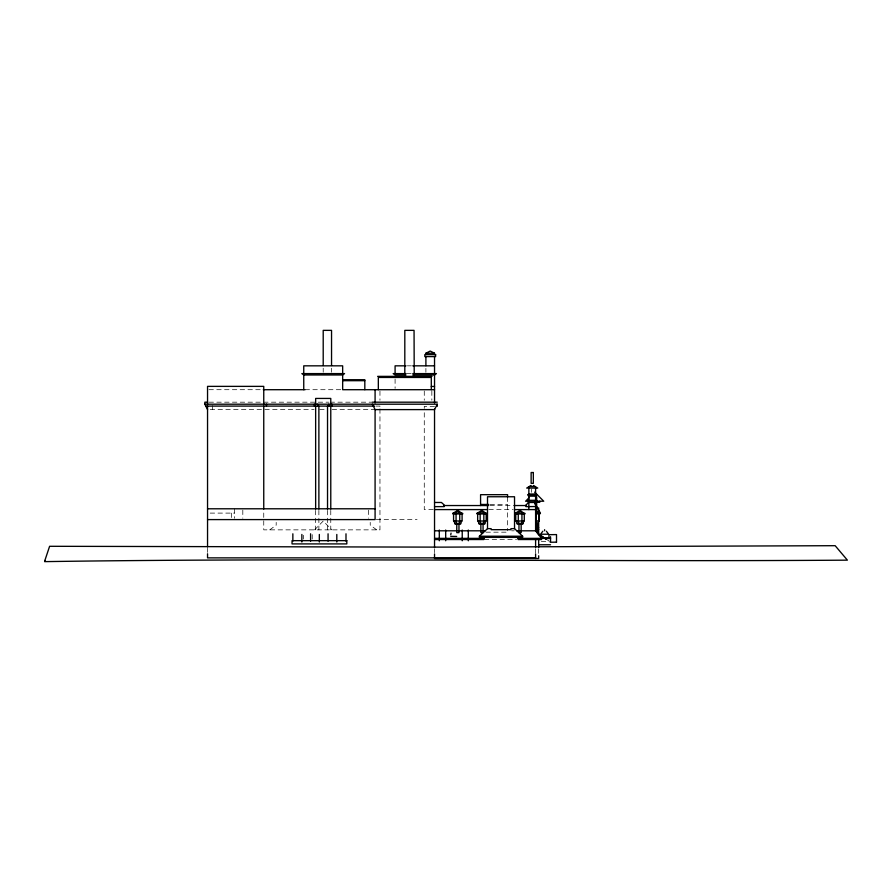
<?xml version="1.0" encoding="UTF-8"?>
<svg xmlns="http://www.w3.org/2000/svg" width="892" height="892" viewBox="0 0 892 892"><rect width="100%" height="100%" fill="white"/><g stroke="black" fill="none" stroke-linecap="round" stroke-linejoin="round"><path stroke-width="0.67" stroke-dasharray="4.46 3.34" d="M314.564 529.859L323.205 521.062L331.857 529.859M269.696 529.859L276.185 525.165L276.185 522.377M407.332 365.832L411.413 365.832M406.707 373.603L411.691 373.603M208.94 389.704L262.382 389.704M305.064 389.704L341.29 389.704M209.018 402.18L328.702 402.18M330.096 402.18L371.841 402.18M375.855 406.094L379.959 406.094L379.959 408.436M434.538 406.362L424.269 406.362L424.269 410.13M210.233 409.606L314.084 409.606M319.648 409.606L325.223 409.606M332.181 409.606L373.926 409.606M490.031 504.459L507.593 504.459M489.931 505.541L513.491 505.541M433.256 509.588L424.269 509.588L424.269 410.933M488.861 509.588L513.179 509.588M210.189 513.101L234.574 513.101M376.301 519.59L417.066 519.59M511.595 530.807L514.26 530.807M485.973 532.178L507.593 532.178M484.378 539.537L516.535 539.537M541.31 541.433L549.238 541.433M547.041 539.682L549.238 541.154M376.714 529.859L370.225 525.165L370.225 522.377M538.668 548.892L538.668 555.761M535.601 548.703L535.601 553.085M531.409 489.05L531.409 492.317M507.593 497.123L507.593 530.796M434.538 548.703L434.538 552.639M431.839 391.019L431.839 400.252M425.897 368.374L425.897 372.287M424.269 391.019L424.269 400.252M395.089 378.988L395.089 388.366M379.959 391.019L379.959 400.252M379.959 408.87L379.959 529.859L263.753 529.859L263.753 508.786M368.608 510.135L368.608 518.241M331.545 368.195L331.545 372.254M330.776 510.391L330.776 529.859M327.531 510.391L327.531 529.859M323.205 368.195L323.205 372.254M318.879 510.391L318.879 529.859M315.645 510.391L315.645 529.859M312.222 534.609L312.222 540.786M303.481 535.267L303.481 539.047M242.814 510.135L242.814 518.241M234.574 508.786L234.574 518.297M231.329 513.101L231.329 519.59M212.419 405.559L212.419 409.606M207.546 548.301L207.546 552.404"/><path stroke-width="1.34" d="M459.525 520.984L459.324 524.139M483.62 520.984L483.431 524.139M521.72 520.984L521.53 524.139M450.739 534.821L451.062 533.115M454.017 520.984L455.098 524.139L460.562 524.139L461.643 520.984M478.112 520.984L479.194 524.139L484.657 524.139L485.739 520.984M516.212 520.984L517.293 524.139L522.757 524.139L523.838 520.984M537.586 524.139L538.657 520.906M207.635 402.18L204.848 402.18L204.848 404.199L437.247 404.199L434.538 409.606L375.086 409.606L372.388 404.199M529.224 497.58L525.611 501.215L528.399 501.215M479.394 536.215L487.511 528.644L491.135 528.644L491.135 529.681L510.904 529.681L510.904 528.644L514.528 528.644L522.634 536.215L522.634 537.385L479.394 537.385L479.394 536.215L522.634 536.215M542.849 531.208L540.563 534.23L548.669 534.23L546.372 531.208M342.662 374.975L344.557 373.603L301.864 373.603L303.748 374.975L342.662 374.975L342.662 389.704L434.538 389.704M412.773 374.975L434.538 374.975L436.433 373.603L412.773 373.603M527.952 494.614L528.856 494.012L535.601 494.012L536.505 495.071L527.952 495.071L536.505 494.614M452.924 513.324L457.83 510.391L462.725 513.959L452.924 513.959L452.924 513.324L462.725 513.324M477.019 513.324L481.925 510.391L486.82 513.959L477.019 513.959L477.019 513.324L486.82 513.324M515.119 513.324L520.025 510.391L524.92 513.959L515.119 513.959L515.119 513.324L524.92 513.324M531.119 485.471L526.693 488.069L537.764 488.069L533.338 485.471M425.897 354.615L425.897 353.221L430.223 351.058L434.538 353.221L434.538 354.615M548.669 538.01L540.563 538.01M450.739 536.371L456.682 536.46M425.897 353.221L434.538 353.221M405.972 365.832L395.089 365.832L395.089 373.603M412.773 365.832L434.538 365.832M405.972 373.603L393.194 373.603L395.089 374.975L405.972 374.975M377.617 376.368L432.018 376.368M342.662 379.713L364.817 379.713L364.817 389.704M342.662 380.694L364.817 380.694M431.293 386.459L434.538 386.459M263.274 389.704L305.064 389.704M372.388 402.18L437.247 402.18M205.796 406.094L374.506 406.094M529.257 486.564L535.2 486.564M535.356 501.215L543.719 501.215L534.665 492.116M535.133 502.296L539.749 502.296L539.749 501.215M434.538 502.475L441.44 502.475L444.183 504.95L444.183 506.623L434.538 506.623M535.601 502.475L528.711 502.475L525.968 504.95L525.968 506.623L536.683 506.533M480.576 504.459L488.682 504.459M444.015 505.541L488.537 505.541M514.16 505.541L525.968 505.541M536.772 507.972L538.668 507.972L538.668 511.551M207.546 508.786L375.086 508.786M434.538 509.588L487.511 509.588M514.528 509.588L535.601 509.588M535.601 513.246L540.474 513.156L534.631 503.378M535.601 513.881L539.749 513.881M207.546 519.59L375.086 519.59L375.086 409.606M535.601 520.906L539.114 520.906M535.601 523.336L537.586 523.336M455.098 523.414L460.562 523.414M479.194 523.414L484.657 523.414M517.293 523.414L522.757 523.414M535.601 524.061L537.586 524.061M536.683 527.718L538.668 527.718M536.683 529.525L538.668 529.525M434.538 530.807L457.295 530.807M458.633 530.807L481.39 530.807M482.728 530.807L485.192 530.807M516.847 530.807L519.512 530.807M520.493 530.807L535.601 530.807L541.555 538.367L541.555 539.537L518.129 539.537L518.129 537.385M434.538 538.367L483.899 538.367M518.129 538.367L550.554 538.367M434.538 539.537L483.899 539.537L483.899 537.385M550.197 542.247L556.508 542.158M538.668 544.767L550.554 544.767M535.601 557.868L207.546 557.868L207.546 553.776M538.266 533.75L546.35 539.214M538.266 533.962L546.127 539.281M536.638 511.127L539.749 513.324M204.848 404.199L207.546 409.606M518.475 520.984L518.609 524.139M480.375 520.984L480.509 524.139M456.28 520.984L456.414 524.139M414.223 377.45L414.055 330.363L404.812 330.363L404.812 377.45M556.508 542.247L556.508 534.587L548.937 534.676L548.937 538.735M550.554 536.705L550.554 541.433M544.611 529.681L544.611 530.762M539.749 513.959L535.601 510.313L536.482 513.881M539.114 513.881L539.114 520.984M538.668 513.156L538.668 534.698M538.668 539.537L538.668 547.51M538.668 555.761L538.668 558.503L434.538 558.503L434.538 553.943M537.04 524.061L537.04 532.635M536.683 496.755L536.683 511.93M536.683 524.072L536.683 532.178M536.248 513.881L536.07 524.061M535.969 495.071L535.969 496.153L528.488 496.153L528.488 495.071M535.601 488.069L535.601 494.012M535.601 496.153L535.601 500.312M535.601 501.94L535.601 530.807M535.601 539.537L535.601 547.398M535.601 553.943L535.601 558.503M528.856 488.069L528.856 494.012M528.856 496.153L528.856 500.312M528.856 501.215L528.856 509.588M524.284 513.959L524.284 520.984L515.766 520.984L515.766 513.959M522.233 513.959L520.025 510.391L517.984 513.959M521.932 513.959L521.932 520.984M521.162 524.139L521.162 532.635L518.966 532.635L518.966 524.139M518.274 513.959L518.274 520.984M514.528 528.644L514.528 496.755L487.511 496.755L487.511 528.644M507.593 497.123L507.593 494.681L480.576 494.681L480.576 505.541M486.185 513.959L486.185 520.984L477.655 520.984L477.655 513.959M484.133 513.959L481.925 510.391L479.874 513.959M483.832 513.959L483.832 520.984M483.063 524.139L483.063 532.635L480.866 532.635L480.866 524.139M480.164 513.959L480.164 520.984M468.3 530.026L468.3 540.775M462.223 530.026L462.223 540.775M462.089 513.959L462.089 520.984L453.56 520.984L453.56 513.959M460.038 513.959L457.83 510.391L455.779 513.959M459.737 513.959L459.737 520.984M458.967 524.139L458.967 532.635L456.771 532.635L456.771 524.139M456.068 513.959L456.068 520.984M445.688 530.026L445.688 540.775M439.299 530.026L439.299 540.775M437.247 404.199L437.247 406.362M434.538 356.599L434.538 373.603M434.538 374.975L434.538 402.883M434.538 409.116L434.538 547.398M431.293 389.704L431.293 377.45L378.331 377.45L378.331 389.704M425.897 356.599L425.897 365.753M375.086 389.704L375.086 402.883M345.996 533.795L345.996 541.21M342.662 373.603L342.662 365.832L303.748 365.832L303.748 373.603M336.808 534.453L336.808 542.024M332.014 404.199L332.014 406.094M331.545 365.497L331.545 330.363L323.205 330.363L323.205 365.497M330.776 404.199L330.776 398.434L315.645 398.434L315.645 404.199M330.776 406.094L330.776 508.998M328.769 404.199L328.769 406.094M328.066 533.795L328.066 541.21M327.531 406.094L327.531 508.998M319.336 534.453L319.336 542.024M318.879 406.094L318.879 508.998M317.641 404.199L317.641 406.094M315.645 406.094L315.645 508.998M314.397 404.199L314.397 406.094M310.594 533.795L310.594 541.21M303.748 374.975L303.748 389.704M301.864 534.453L301.864 542.024M292.855 533.795L292.855 541.21M266.463 404.199L266.463 406.094M263.753 404.199L263.753 386.37L207.546 386.37L207.546 404.199M263.753 406.094L263.753 508.998M207.546 406.094L207.546 546.93M44.868 560.499L44.6 561.637C312.189 557.611 579.8 562.016 847.4 560.154L835.157 545.692L442.555 547.13L49.606 546.294L44.868 560.499M435.619 354.615L424.815 354.615L424.815 356.599L435.619 356.599L435.619 354.615M533.327 472.526L531.13 472.526L531.13 483.33L533.327 483.33L533.327 472.526M536.505 500.312L527.952 500.312L527.952 501.94L536.505 501.94L536.505 500.312M346.81 540.663L292.041 540.663L292.041 543.908L346.81 543.908L346.81 540.663"/></g></svg>
